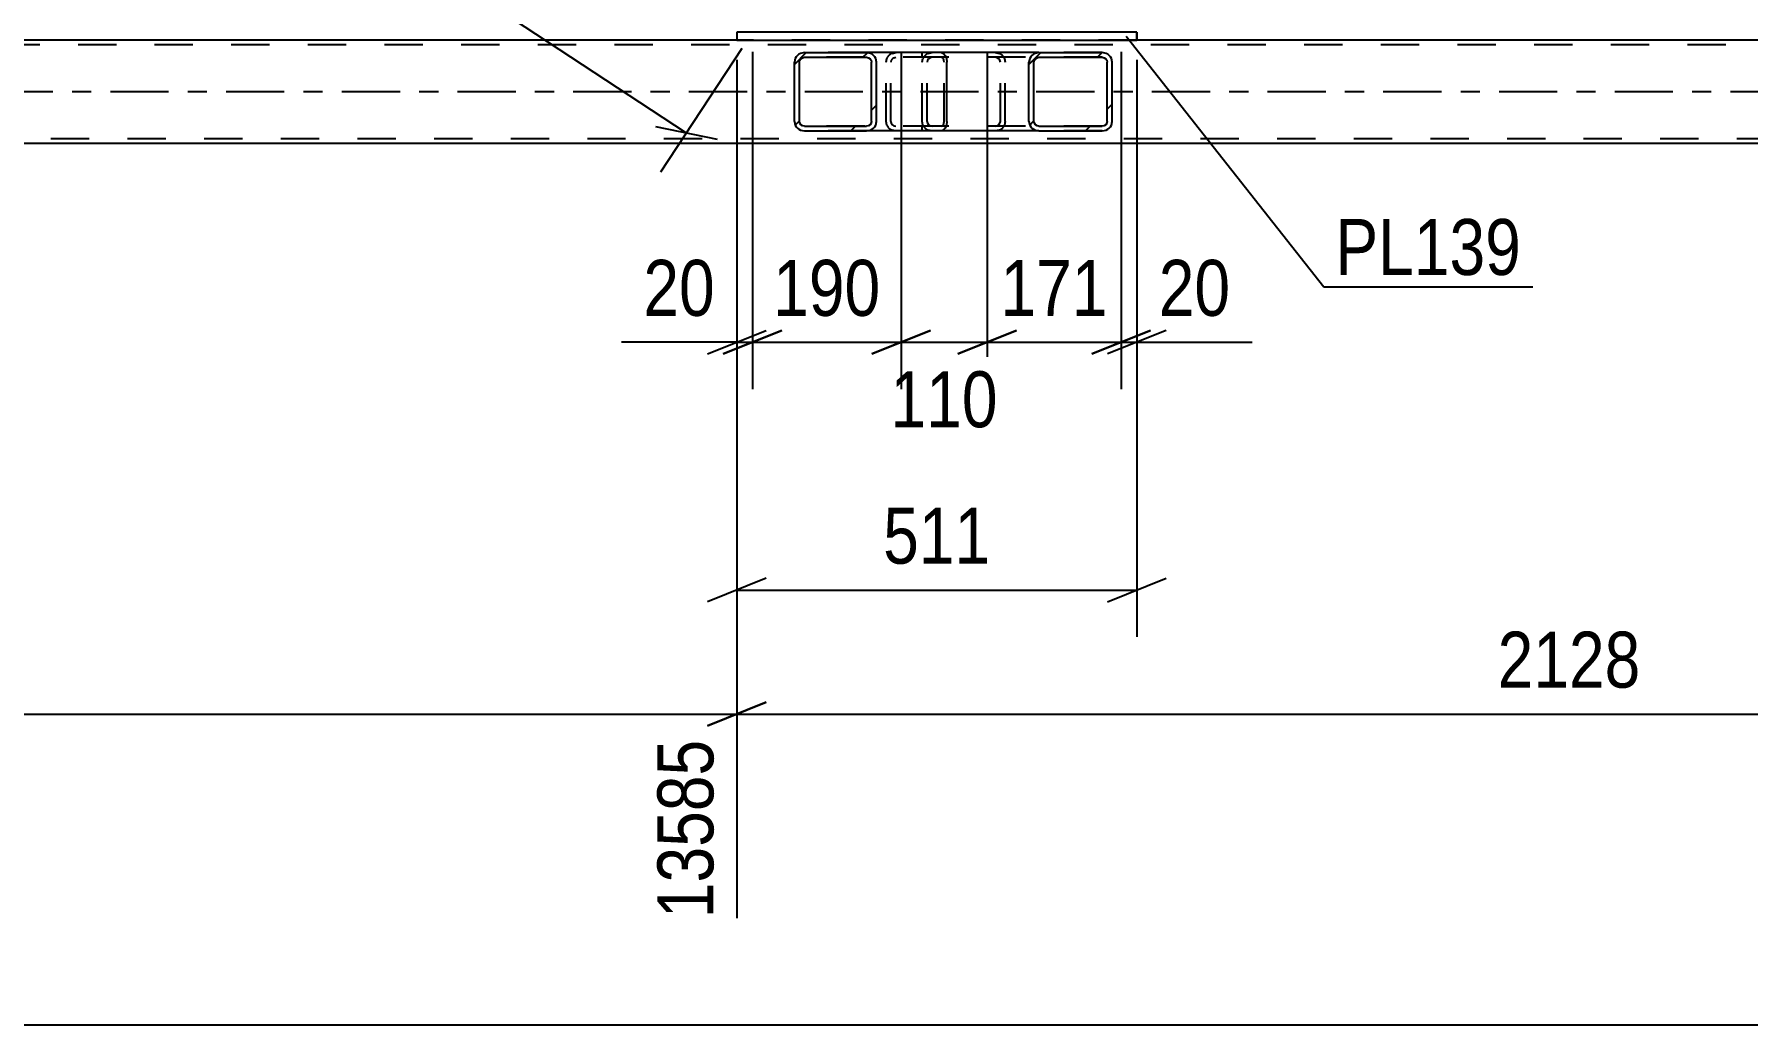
# Model space of a CAD drawing. Header units: millimetres. Extents: x -853 to 336, y -866 to -25.
# Drawn here: x -282.9 to -195.2, y -594.9 to -544.2 of the extents above; entities that cross this region are included whole.
import ezdxf

# ---------------------------------------------------------------- set-up
doc = ezdxf.new("R2010")
doc.units = ezdxf.units.MM
doc.linetypes.add('DXK_LINE_DOT2', pattern=[3.9198, 1.9599, -1.9599])
doc.linetypes.add('DXK_LINE_DOT3', pattern=[5.9187, 2.979, -0.9799, 0.9799, -0.9799])
doc.styles.add('Arial Narrow', font='ARIALN.TTF', dxfattribs={"height": 0.2})

# ---------------------------------------------------------------- blocks, each defined once
blk = doc.blocks.new('Part-570393679-6167 - 5909')
at = {"linetype": 'Continuous'}
h = blk.add_hatch(dxfattribs=at)
h.set_pattern_fill('', scale=0.7, style=0, pattern_type=0)
h.set_pattern_definition([(45, (-231.9454, -548.8494), (-1.57154, 1.57154), [])])
h.paths.add_polyline_path([(-231.984, -548.666), (-231.945, -548.849), (-231.835, -549.005), (-231.669, -549.109), (-231.473, -549.146), (-228.238, -549.146), (-228.043, -549.109), (-227.877, -549.005), (-227.766, -548.849), (-227.728, -548.666), (-227.728, -545.626), (-227.766, -545.442), (-227.877, -545.286), (-228.043, -545.182), (-228.238, -545.146), (-231.473, -545.146), (-231.669, -545.182), (-231.835, -545.286), (-231.945, -545.442), (-231.984, -545.626)])
h.paths.add_polyline_path([(-231.709, -545.534), (-231.654, -545.456), (-231.571, -545.404), (-231.473, -545.386), (-228.238, -545.386), (-228.141, -545.404), (-228.058, -545.456), (-228.002, -545.534), (-227.983, -545.626), (-227.983, -548.666), (-228.002, -548.758), (-228.058, -548.835), (-228.141, -548.887), (-228.238, -548.906), (-231.473, -548.906), (-231.571, -548.887), (-231.654, -548.835), (-231.709, -548.758), (-231.729, -548.666), (-231.729, -545.626)])
at = {"color": 7, "linetype": 'DXK_LINE_DOT2'}
for p, q in [((-237.449, -545.626), (-237.411, -545.442)), ((-237.449, -548.666), (-237.449, -545.626)), ((-237.175, -545.534), (-237.194, -545.626)), ((-237.194, -548.666), (-237.194, -545.626)), ((-237.119, -545.456), (-237.175, -545.534)), ((-237.134, -545.182), (-236.939, -545.146)), ((-237.036, -545.404), (-237.119, -545.456)), ((-236.939, -545.386), (-237.036, -545.404)), ((-236.457, -545.146), (-236.939, -545.146)), ((-228.238, -545.386), (-236.939, -545.386)), ((-233.704, -545.146), (-233.508, -545.182)), ((-233.606, -545.404), (-233.704, -545.386)), ((-233.523, -545.456), (-233.606, -545.404)), ((-233.468, -545.534), (-233.523, -545.456)), ((-233.448, -545.626), (-233.468, -545.534)), ((-233.448, -548.666), (-233.448, -545.626)), ((-233.232, -545.442), (-233.193, -545.626)), ((-233.193, -548.666), (-233.193, -545.626)), ((-228.238, -545.146), (-231.473, -545.146)), ((-237.411, -548.849), (-237.449, -548.666)), ((-237.194, -548.666), (-237.175, -548.758)), ((-237.175, -548.758), (-237.119, -548.835)), ((-236.939, -549.146), (-237.134, -549.109)), ((-237.119, -548.835), (-237.036, -548.887)), ((-237.036, -548.887), (-236.939, -548.906)), ((-228.238, -548.906), (-236.939, -548.906)), ((-236.457, -549.146), (-236.939, -549.146)), ((-233.704, -548.906), (-233.606, -548.887)), ((-233.508, -549.109), (-233.704, -549.146)), ((-233.606, -548.887), (-233.523, -548.835)), ((-233.523, -548.835), (-233.468, -548.758)), ((-233.468, -548.758), (-233.448, -548.666)), ((-233.193, -548.666), (-233.232, -548.849)), ((-228.238, -549.146), (-231.473, -549.146))]:
    blk.add_line(p, q, dxfattribs=at)
at = {"color": 2, "linetype": 'Continuous'}
for p, q in [((-231.473, -545.146), (-236.457, -545.146)), ((-231.945, -545.442), (-231.984, -545.626)), ((-231.984, -548.666), (-231.984, -545.626)), ((-231.729, -545.626), (-231.709, -545.534)), ((-231.729, -548.666), (-231.729, -545.626)), ((-231.709, -545.534), (-231.654, -545.456)), ((-231.473, -545.146), (-231.669, -545.182)), ((-231.654, -545.456), (-231.571, -545.404)), ((-231.571, -545.404), (-231.473, -545.386)), ((-231.473, -545.146), (-228.238, -545.146)), ((-231.473, -545.386), (-228.238, -545.386)), ((-228.043, -545.182), (-228.238, -545.146)), ((-228.238, -545.386), (-228.141, -545.404)), ((-228.141, -545.404), (-228.058, -545.456)), ((-228.058, -545.456), (-228.002, -545.534)), ((-228.002, -545.534), (-227.983, -545.626)), ((-227.983, -548.666), (-227.983, -545.626)), ((-227.728, -545.626), (-227.766, -545.442)), ((-227.728, -548.666), (-227.728, -545.626)), ((-231.473, -549.146), (-236.457, -549.146)), ((-231.984, -548.666), (-231.945, -548.849)), ((-231.709, -548.758), (-231.729, -548.666)), ((-231.654, -548.835), (-231.709, -548.758)), ((-231.669, -549.109), (-231.473, -549.146)), ((-231.571, -548.887), (-231.654, -548.835)), ((-231.473, -548.906), (-231.571, -548.887)), ((-231.473, -548.906), (-228.238, -548.906)), ((-231.473, -549.146), (-228.238, -549.146)), ((-228.141, -548.887), (-228.238, -548.906)), ((-228.238, -549.146), (-228.043, -549.109)), ((-228.058, -548.835), (-228.141, -548.887)), ((-228.002, -548.758), (-228.058, -548.835)), ((-227.983, -548.666), (-228.002, -548.758)), ((-227.766, -548.849), (-227.728, -548.666))]:
    blk.add_line(p, q, dxfattribs=at)
at = {"color": 7, "linetype": 'DXK_LINE_DOT2'}
for centre, start, end in [((-236.958, -545.646), 110.75832, 155.68004), ((-233.684, -545.646), 24.31996, 69.24168), ((-236.958, -548.645), 204.31996, 249.24168), ((-233.684, -548.645), 290.75832, 335.68004)]:
    blk.add_arc(centre, 0.496, start, end, dxfattribs=at)
at = {"color": 2, "linetype": 'Continuous'}
for centre, start, end in [((-231.493, -545.646), 110.75833, 155.68006), ((-228.219, -545.646), 24.31994, 69.24167), ((-231.493, -548.645), 204.31994, 249.24167), ((-228.219, -548.645), 290.75833, 335.68006)]:
    blk.add_arc(centre, 0.496, start, end, dxfattribs=at)
blk = doc.blocks.new('Part-570393679-6263 - 5909')
at = {"color": 2, "linetype": 'Continuous'}
for p, q in [((-246.924, -544.106), (-246.924, -544.506)), ((-226.471, -544.106), (-246.924, -544.106)), ((-226.471, -544.106), (-226.471, -544.506)), ((-226.471, -544.106), (-226.471, -544.106)), ((-246.924, -544.506), (-226.471, -544.506)), ((-226.471, -544.506), (-226.471, -544.506))]:
    blk.add_line(p, q, dxfattribs=at)
at = {"color": 7, "linetype": 'DXK_LINE_DOT2'}
for p, q in [((-246.924, -544.106), (-246.924, -544.506)), ((-226.471, -544.506), (-226.471, -544.106)), ((-226.471, -544.106), (-226.471, -544.106)), ((-226.471, -544.506), (-226.471, -544.506))]:
    blk.add_line(p, q, dxfattribs=at)
blk = doc.blocks.new('Part-570393679-6179 - 5909')
at = {"color": 7, "linetype": 'DXK_LINE_DOT2'}
for p, q in [((-86.59, -544.746), (-764.145, -544.746)), ((-226.471, -544.506), (-246.924, -544.506)), ((-764.145, -549.546), (-86.59, -549.546))]:
    blk.add_line(p, q, dxfattribs=at)
at = {"color": 2, "linetype": 'Continuous'}
for p, q in [((-246.924, -544.506), (-311.606, -544.506)), ((-161.79, -544.506), (-226.471, -544.506)), ((-86.59, -549.786), (-764.145, -549.786))]:
    blk.add_line(p, q, dxfattribs=at)
at = {"color": 7, "linetype": 'DXK_LINE_DOT3'}
blk.add_line((-86.59, -547.146), (-764.145, -547.146), dxfattribs=at)
blk = doc.blocks.new('Part-570393679-6492 - 5909')
at = {"linetype": 'Continuous'}
h = blk.add_hatch(dxfattribs=at)
h.set_pattern_fill('', scale=0.7, style=0, pattern_type=0)
h.set_pattern_definition([(45, (-243.9365, -548.8494), (-1.57154, 1.57154), [])])
h.paths.add_polyline_path([(-243.975, -548.666), (-243.936, -548.849), (-243.827, -549.005), (-243.664, -549.109), (-243.472, -549.146), (-240.288, -549.146), (-240.095, -549.109), (-239.932, -549.005), (-239.823, -548.849), (-239.785, -548.666), (-239.785, -545.626), (-239.823, -545.442), (-239.932, -545.286), (-240.095, -545.182), (-240.288, -545.146), (-243.472, -545.146), (-243.664, -545.182), (-243.827, -545.286), (-243.936, -545.442), (-243.975, -545.626)])
h.paths.add_polyline_path([(-243.704, -545.534), (-243.65, -545.456), (-243.568, -545.404), (-243.472, -545.386), (-240.288, -545.386), (-240.191, -545.404), (-240.11, -545.456), (-240.055, -545.534), (-240.036, -545.626), (-240.036, -548.666), (-240.055, -548.758), (-240.11, -548.835), (-240.191, -548.887), (-240.288, -548.906), (-243.472, -548.906), (-243.568, -548.887), (-243.65, -548.835), (-243.704, -548.758), (-243.723, -548.666), (-243.723, -545.626)])
at = {"color": 2, "linetype": 'Continuous'}
for p, q in [((-243.936, -545.442), (-243.975, -545.626)), ((-243.975, -548.666), (-243.975, -545.626)), ((-243.723, -545.626), (-243.704, -545.534)), ((-243.723, -548.666), (-243.723, -545.626)), ((-243.704, -545.534), (-243.65, -545.456)), ((-243.472, -545.146), (-243.664, -545.182)), ((-243.65, -545.456), (-243.568, -545.404)), ((-243.568, -545.404), (-243.472, -545.386)), ((-243.472, -545.146), (-240.288, -545.146)), ((-243.472, -545.386), (-240.288, -545.386)), ((-236.457, -545.146), (-240.288, -545.146)), ((-240.095, -545.182), (-240.288, -545.146)), ((-240.288, -545.386), (-240.191, -545.404)), ((-240.191, -545.404), (-240.11, -545.456)), ((-240.11, -545.456), (-240.055, -545.534)), ((-240.055, -545.534), (-240.036, -545.626)), ((-240.036, -548.666), (-240.036, -545.626)), ((-239.785, -545.626), (-239.823, -545.442)), ((-239.785, -548.666), (-239.785, -545.626)), ((-236.457, -545.146), (-236.353, -545.182)), ((-236.353, -545.182), (-236.266, -545.286)), ((-236.266, -545.286), (-236.207, -545.442)), ((-236.207, -545.442), (-236.186, -545.626)), ((-236.186, -548.666), (-236.186, -545.626)), ((-243.975, -548.666), (-243.936, -548.849)), ((-243.704, -548.758), (-243.723, -548.666)), ((-243.65, -548.835), (-243.704, -548.758)), ((-243.664, -549.109), (-243.472, -549.146)), ((-243.568, -548.887), (-243.65, -548.835)), ((-243.472, -548.906), (-243.568, -548.887)), ((-243.472, -548.906), (-240.288, -548.906)), ((-243.472, -549.146), (-240.288, -549.146)), ((-240.191, -548.887), (-240.288, -548.906)), ((-240.288, -549.146), (-240.095, -549.109)), ((-236.457, -549.146), (-240.288, -549.146)), ((-240.11, -548.835), (-240.191, -548.887)), ((-240.055, -548.758), (-240.11, -548.835)), ((-240.036, -548.666), (-240.055, -548.758)), ((-239.823, -548.849), (-239.785, -548.666)), ((-236.353, -549.109), (-236.457, -549.146)), ((-236.266, -549.005), (-236.353, -549.109)), ((-236.207, -548.849), (-236.266, -549.005)), ((-236.186, -548.666), (-236.207, -548.849))]:
    blk.add_line(p, q, dxfattribs=at)
at = {"color": 7, "linetype": 'DXK_LINE_DOT2'}
for p, q in [((-240.288, -545.146), (-243.472, -545.146)), ((-236.457, -545.386), (-243.472, -545.386)), ((-239.294, -545.626), (-239.256, -545.442)), ((-239.294, -548.666), (-239.294, -545.626)), ((-239.024, -545.534), (-239.043, -545.626)), ((-239.043, -548.666), (-239.043, -545.626)), ((-238.969, -545.456), (-239.024, -545.534)), ((-238.984, -545.182), (-238.792, -545.146)), ((-238.969, -545.456), (-238.947, -545.442)), ((-238.947, -545.442), (-238.888, -545.404)), ((-238.888, -545.404), (-238.792, -545.386)), ((-237.449, -545.386), (-237.449, -545.146)), ((-236.405, -545.404), (-236.457, -545.386)), ((-236.361, -545.456), (-236.405, -545.404)), ((-236.332, -545.534), (-236.361, -545.456)), ((-236.322, -545.626), (-236.332, -545.534)), ((-236.322, -548.666), (-236.322, -545.626)), ((-236.457, -548.906), (-243.472, -548.906)), ((-240.288, -549.146), (-243.472, -549.146)), ((-239.256, -548.849), (-239.294, -548.666)), ((-239.043, -548.666), (-239.024, -548.758)), ((-239.024, -548.758), (-238.969, -548.835)), ((-238.792, -549.146), (-238.984, -549.109)), ((-238.969, -548.835), (-238.947, -548.849)), ((-238.947, -548.849), (-238.888, -548.887)), ((-238.888, -548.887), (-238.792, -548.906)), ((-237.449, -549.146), (-237.449, -548.906)), ((-236.457, -548.906), (-236.405, -548.887)), ((-236.405, -548.887), (-236.361, -548.835)), ((-236.361, -548.835), (-236.332, -548.758)), ((-236.332, -548.758), (-236.322, -548.666))]:
    blk.add_line(p, q, dxfattribs=at)
at = {"color": 2, "linetype": 'Continuous'}
for centre, start, end in [((-243.486, -545.641), 111.19408, 156.15058), ((-240.273, -545.641), 23.84942, 68.80592), ((-243.486, -548.65), 203.84942, 248.80592), ((-240.273, -548.65), 291.19408, 336.15058)]:
    blk.add_arc(centre, 0.492, start, end, dxfattribs=at)
at = {"color": 7, "linetype": 'DXK_LINE_DOT2'}
for centre, start, end in [((-238.806, -545.641), 111.1941, 156.15059), ((-238.806, -548.65), 203.84941, 248.8059)]:
    blk.add_arc(centre, 0.492, start, end, dxfattribs=at)
blk = doc.blocks.new('StraightDimension-570393679-7203 - 5909')
at = {"color": 7, "linetype": 'Continuous'}
for p, q in [((-246.924, -545.506), (-246.924, -575.037)), ((-226.471, -545.506), (-226.471, -575.037)), ((-245.424, -572.037), (-248.424, -573.237)), ((-227.971, -573.237), (-224.971, -572.037)), ((-246.924, -572.637), (-226.471, -572.637))]:
    blk.add_line(p, q, dxfattribs=at)
at = {"color": 0}
blk.add_wipeout([(-233.356, -571.887), (-233.356, -567.687), (-240.04, -567.687), (-240.04, -571.887)], dxfattribs=at)
at = {"color": 3, "style": 'Arial Narrow'}
blk.add_text('511', height=2.8633, dxfattribs=at).set_placement((-239.44, -571.287))
blk = doc.blocks.new('StraightDimension-570393679-6726 - 5909')
at = {"color": 7, "linetype": 'Continuous'}
for p, q in [((-227.271, -545.106), (-227.271, -562.361)), ((-226.471, -545.506), (-226.471, -562.361)), ((-228.771, -560.561), (-225.771, -559.361)), ((-224.971, -559.361), (-227.971, -560.561)), ((-227.271, -559.961), (-226.471, -559.961)), ((-226.471, -559.961), (-220.565, -559.961)), ((-226.471, -559.961), (-220.565, -559.961))]:
    blk.add_line(p, q, dxfattribs=at)
at = {"color": 0}
blk.add_wipeout([(-221.09, -559.211), (-221.09, -555.011), (-225.946, -555.011), (-225.946, -559.211)], dxfattribs=at)
at = {"color": 3, "style": 'Arial Narrow'}
blk.add_text('20', height=2.8633, dxfattribs=at).set_placement((-225.346, -558.611))
blk = doc.blocks.new('StraightDimension-570393679-6735 - 5909')
at = {"color": 7, "linetype": 'Continuous'}
for p, q in [((-234.122, -545.106), (-234.122, -562.361)), ((-227.271, -545.106), (-227.271, -562.361)), ((-235.622, -560.561), (-232.622, -559.361)), ((-234.122, -559.961), (-227.271, -559.961)), ((-225.771, -559.361), (-228.771, -560.561))]:
    blk.add_line(p, q, dxfattribs=at)
at = {"color": 0}
blk.add_wipeout([(-227.354, -559.211), (-227.354, -555.011), (-234.039, -555.011), (-234.039, -559.211)], dxfattribs=at)
at = {"color": 3, "style": 'Arial Narrow'}
blk.add_text('171', height=2.8633, dxfattribs=at).set_placement((-233.439, -558.611))
blk = doc.blocks.new('StraightDimension-570393679-6743 - 5909')
at = {"color": 7, "linetype": 'Continuous'}
for p, q in [((-238.522, -545.106), (-238.522, -562.811)), ((-234.122, -545.106), (-234.122, -562.811)), ((-240.022, -560.561), (-237.022, -559.361)), ((-238.522, -559.961), (-234.122, -559.961)), ((-232.622, -559.361), (-235.622, -560.561))]:
    blk.add_line(p, q, dxfattribs=at)
at = {"color": 0}
blk.add_wipeout([(-232.98, -564.911), (-232.98, -560.711), (-239.664, -560.711), (-239.664, -564.911)], dxfattribs=at)
at = {"color": 3, "style": 'Arial Narrow'}
blk.add_text('110', height=2.8633, dxfattribs=at).set_placement((-239.064, -564.311))
blk = doc.blocks.new('StraightDimension-570393679-6753 - 5909')
at = {"color": 7, "linetype": 'Continuous'}
for p, q in [((-246.124, -545.106), (-246.124, -562.361)), ((-238.522, -545.106), (-238.522, -562.361)), ((-247.624, -560.561), (-244.624, -559.361)), ((-246.124, -559.961), (-238.522, -559.961)), ((-237.022, -559.361), (-240.022, -560.561))]:
    blk.add_line(p, q, dxfattribs=at)
at = {"color": 0}
blk.add_wipeout([(-238.981, -559.211), (-238.981, -555.011), (-245.665, -555.011), (-245.665, -559.211)], dxfattribs=at)
at = {"color": 3, "style": 'Arial Narrow'}
blk.add_text('190', height=2.8633, dxfattribs=at).set_placement((-245.065, -558.611))
blk = doc.blocks.new('StraightDimension-570393679-6761 - 5909')
at = {"color": 7, "linetype": 'Continuous'}
for p, q in [((-246.924, -545.506), (-246.924, -562.361)), ((-246.124, -545.106), (-246.124, -562.361)), ((-246.924, -559.961), (-252.831, -559.961)), ((-246.924, -559.961), (-252.831, -559.961)), ((-248.424, -560.561), (-245.424, -559.361)), ((-244.624, -559.361), (-247.624, -560.561)), ((-246.924, -559.961), (-246.124, -559.961))]:
    blk.add_line(p, q, dxfattribs=at)
at = {"color": 0}
blk.add_wipeout([(-247.449, -559.211), (-247.449, -555.011), (-252.306, -555.011), (-252.306, -559.211)], dxfattribs=at)
at = {"color": 3, "style": 'Arial Narrow'}
blk.add_text('20', height=2.8633, dxfattribs=at).set_placement((-251.706, -558.611))
blk = doc.blocks.new('StraightDimension-570393679-7619 - 5909')
at = {"color": 7, "linetype": 'Continuous'}
for p, q in [((-279.814, -523.142), (-283.969, -529.458)), ((-281.067, -527.776), (-284.233, -527.13)), ((-282.65, -527.453), (-249.51, -549.252)), ((-246.674, -544.941), (-250.828, -551.257)), ((-251.092, -548.929), (-247.927, -549.575))]:
    blk.add_line(p, q, dxfattribs=at)
at = {"color": 0}
blk.add_wipeout([(-262.875, -539.563), (-260.567, -536.054), (-266.152, -532.38), (-268.46, -535.889)], dxfattribs=at)
at = {"color": 3, "style": 'Arial Narrow'}
blk.add_text('992', height=2.8633, rotation=-33.33468, dxfattribs=at).set_placement((-267.629, -535.718))
blk = doc.blocks.new('StraightDimension-570393679-7833 - 5909')
at = {"color": 7, "linetype": 'Continuous'}
for p, q in [((-246.924, -545.506), (-246.924, -589.421)), ((-248.424, -579.58), (-245.424, -578.38)), ((-332.059, -578.98), (-246.924, -578.98))]:
    blk.add_line(p, q, dxfattribs=at)
at = {"color": 0, "linetype": 'Continuous'}
blk.add_wipeout([(-247.524, -579.68), (-251.724, -579.68), (-251.724, -590.021), (-247.524, -590.021)], dxfattribs=at)
at = {"color": 3, "linetype": 'Continuous', "style": 'Arial Narrow'}
blk.add_text('13585', height=2.8633, rotation=90.00021, dxfattribs=at).set_placement((-248.124, -589.421))
blk = doc.blocks.new('StraightDimension-570393679-7841 - 5909')
at = {"color": 7, "linetype": 'Continuous'}
for p, q in [((-246.924, -545.506), (-246.924, -589.421)), ((-245.424, -578.38), (-248.424, -579.58)), ((-246.924, -578.98), (-161.79, -578.98))]:
    blk.add_line(p, q, dxfattribs=at)
at = {"color": 0}
blk.add_wipeout([(-200.101, -578.23), (-200.101, -574.03), (-208.613, -574.03), (-208.613, -578.23)], dxfattribs=at)
at = {"color": 3, "style": 'Arial Narrow'}
blk.add_text('2128', height=2.8633, dxfattribs=at).set_placement((-208.013, -577.63))
blk = doc.blocks.new('StraightDimension-570393679-8019 - 5909')
at = {"color": 7, "linetype": 'Continuous'}
blk.add_line((-781.375, -594.873), (-85.95, -594.873), dxfattribs=at)
blk = doc.blocks.new('Mark-570393679-6259 - 5909')
at = {"color": 30, "linetype": 'Continuous'}
for p, q in [((-227.016, -544.306), (-216.911, -557.12)), ((-216.911, -557.12), (-206.207, -557.12))]:
    blk.add_line(p, q, dxfattribs=at)
at = {"color": 0}
blk.add_wipeout([(-206.807, -556.52), (-206.807, -553.52), (-216.311, -553.52), (-216.311, -556.52)], dxfattribs=at)
blk.add_wipeout([(-206.807, -556.52), (-206.807, -553.52), (-216.311, -553.52), (-216.311, -556.52)], dxfattribs=at)
at = {"color": 3, "style": 'Arial Narrow'}
blk.add_text('PL139', height=2.8633, dxfattribs=at).set_placement((-216.311, -556.52))

msp = doc.modelspace()

# ---------------------------------------------------------------- block references
for name in ['Part-570393679-6263 - 5909', 'Part-570393679-6179 - 5909', 'Part-570393679-6492 - 5909', 'Part-570393679-6167 - 5909']:
    msp.add_blockref(name, (0, 0))

# ---------------------------------------------------------------- next in the draw order: block references
msp.add_blockref('StraightDimension-570393679-7203 - 5909', (0, 0))

# ---------------------------------------------------------------- next in the draw order: block references
msp.add_blockref('StraightDimension-570393679-6726 - 5909', (0, 0))

# ---------------------------------------------------------------- next in the draw order: block references
msp.add_blockref('StraightDimension-570393679-6735 - 5909', (0, 0))

# ---------------------------------------------------------------- next in the draw order: block references
msp.add_blockref('StraightDimension-570393679-6743 - 5909', (0, 0))

# ---------------------------------------------------------------- next in the draw order: block references
msp.add_blockref('StraightDimension-570393679-6753 - 5909', (0, 0))

# ---------------------------------------------------------------- next in the draw order: block references
msp.add_blockref('StraightDimension-570393679-6761 - 5909', (0, 0))

# ---------------------------------------------------------------- next in the draw order: block references
msp.add_blockref('StraightDimension-570393679-7619 - 5909', (0, 0))

# ---------------------------------------------------------------- next in the draw order: block references
msp.add_blockref('StraightDimension-570393679-7833 - 5909', (0, 0))

# ---------------------------------------------------------------- next in the draw order: block references
msp.add_blockref('StraightDimension-570393679-7841 - 5909', (0, 0))

# ---------------------------------------------------------------- next in the draw order: block references
msp.add_blockref('StraightDimension-570393679-8019 - 5909', (0, 0))

# ---------------------------------------------------------------- next in the draw order: block references
msp.add_blockref('Mark-570393679-6259 - 5909', (0, 0))

doc.saveas('drawing.dxf')
